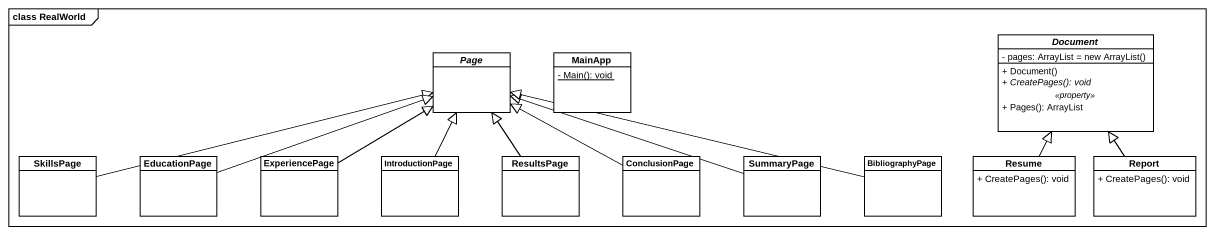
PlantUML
@startuml
mainframe class RealWorld
hide circle
hide empty members
skinparam classAttributeIconSize 0
abstract class "Page" as Page_
class MainApp {
  {static} - Main(): void
}
abstract class Document {
  {field} - pages: ArrayList = new ArrayList()
  --
  + Document()
  {abstract} + CreatePages(): void
  .. <<property>> ..
  + Pages(): ArrayList
}
class SkillsPage
class EducationPage
class ExperiencePage
class IntroductionPage
class ResultsPage
class ConclusionPage
class SummaryPage
class BibliographyPage
class Resume {
  + CreatePages(): void
}
class Report {
  + CreatePages(): void
}
SkillsPage -right-|> Page_
EducationPage -right-|> Page_
ExperiencePage -up-|> Page_
IntroductionPage -up-|> Page_
ResultsPage -up-|> Page_
ConclusionPage -left-|> Page_
SummaryPage -left-|> Page_
BibliographyPage -left-|> Page_
Resume -up-|> Document
Report -up-|> Document
@enduml
